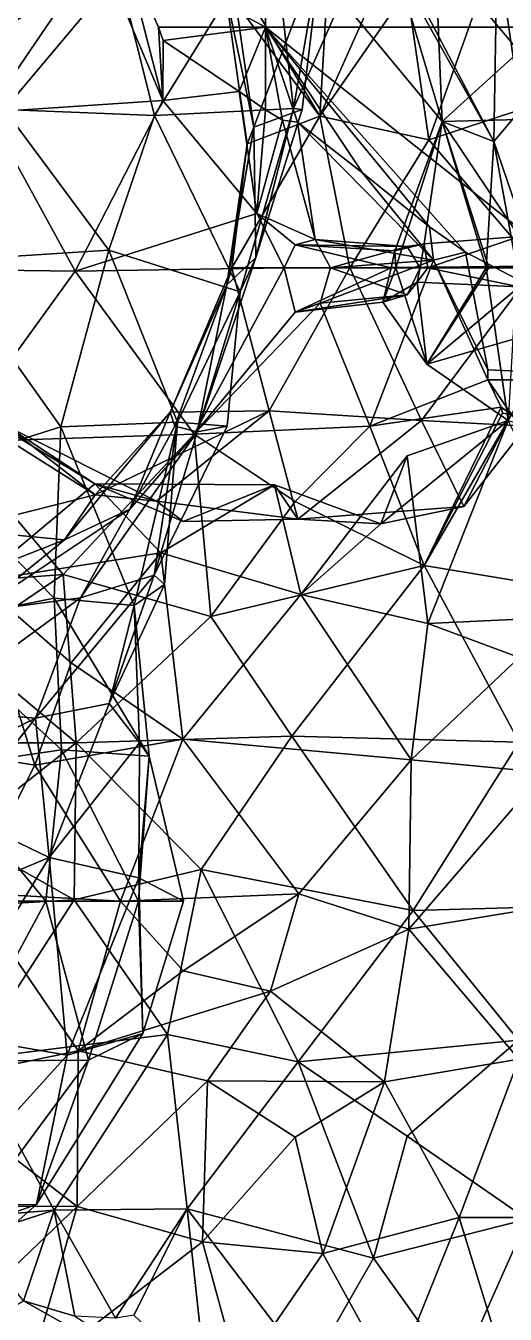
# Model space of a CAD drawing. Extents: x 290034 to 295698, y 4553723 to 4561693.
# Drawn here: x 291843 to 291897, y 4554085.2 to 4554230.2 of the extents above; entities that cross this region are included whole.
import ezdxf

# ---------------------------------------------------------------- set-up
doc = ezdxf.new("R2010")
doc.units = 0
doc.layers.add('Au_ppm_Pref_-_0_2', color=7, linetype='CONTINUOUS')

msp = doc.modelspace()

# ---------------------------------------------------------------- linework, layer by layer
at = {"layer": 'Au_ppm_Pref_-_0_2'}
for points in [[(291870, 4554269.76, 1902.08), (291870, 4554230.08, 1904.61), (291854.08, 4554238.68, 1902.48)], [(291870, 4554269.76, 1902.08), (291920, 4554269.76, 1907.3), (291920, 4554230.08, 1908.63)], [(291920, 4554230.08, 1908.63), (291870, 4554230.08, 1904.61), (291870, 4554269.76, 1902.08)], [(291857.51, 4554220.14, 1841.9), (291870.76, 4554241.66, 1843.41), (291853.49, 4554236.13, 1839.62)], [(291857.51, 4554220.14, 1841.9), (291873.13, 4554220.92, 1847.2), (291870.76, 4554241.66, 1843.41)], [(291870.76, 4554241.66, 1843.41), (291873.13, 4554220.92, 1847.2), (291881.67, 4554240.34, 1847.13)], [(291873.13, 4554220.92, 1847.2), (291876.25, 4554238.89, 1853.25), (291881.67, 4554240.34, 1847.13)], [(291835.51, 4554226.58, 1878.76), (291823.13, 4554237.91, 1876.47), (291847.54, 4554234.56, 1876.79)], [(291838.73, 4554220.49, 1900.22), (291835.97, 4554232.13, 1894.04), (291851.27, 4554238.88, 1899.92)], [(291838.73, 4554220.49, 1900.22), (291851.27, 4554238.88, 1899.92), (291858.43, 4554221.82, 1901.32)], [(291858.43, 4554221.82, 1901.32), (291851.27, 4554238.88, 1899.92), (291854.08, 4554238.68, 1902.48)], [(291854.08, 4554238.68, 1902.48), (291870, 4554230.08, 1904.61), (291857.94, 4554230.08, 1903.41)], [(291857.94, 4554230.08, 1903.41), (291858.43, 4554221.82, 1901.32), (291854.08, 4554238.68, 1902.48)], [(291876.1, 4554220.06, 1869.88), (291864.99, 4554238.61, 1868.87), (291865.4, 4554234.49, 1864.95)], [(291876.1, 4554220.06, 1869.88), (291877.18, 4554238.61, 1870.89), (291864.99, 4554238.61, 1868.87)], [(291865.94, 4554237.8, 1859.55), (291876.25, 4554238.89, 1853.25), (291868.68, 4554218.83, 1859)], [(291868.68, 4554218.83, 1859), (291876.25, 4554238.89, 1853.25), (291874.12, 4554220.79, 1853.07)], [(291874.12, 4554220.79, 1853.07), (291876.25, 4554238.89, 1853.25), (291873.13, 4554220.92, 1847.2)], [(291889.88, 4554219.46, 1888.36), (291889.08, 4554238.61, 1884.26), (291874.16, 4554238.42, 1888.57)], [(291874.16, 4554238.42, 1888.57), (291884.7, 4554236.9, 1882.77), (291889.88, 4554219.46, 1888.36)], [(291876.1, 4554220.06, 1869.88), (291881.81, 4554232.81, 1870.89), (291877.18, 4554238.61, 1870.89)], [(291895.67, 4554217.21, 1881.73), (291885.91, 4554235.82, 1881.83), (291896.05, 4554239, 1876.83)], [(291888.37, 4554217.4, 1874.54), (291896.05, 4554239, 1876.83), (291885.91, 4554234.24, 1872.34)], [(291898.72, 4554220.79, 1876.83), (291896.05, 4554239, 1876.83), (291888.37, 4554217.4, 1874.54)], [(291898.51, 4554227.34, 1884.95), (291889.08, 4554238.61, 1884.26), (291889.88, 4554219.46, 1888.36)], [(291898.51, 4554227.34, 1884.95), (291903.67, 4554238.61, 1886.27), (291889.08, 4554238.61, 1884.26)], [(291895.67, 4554217.21, 1881.73), (291896.05, 4554239, 1876.83), (291898.72, 4554220.79, 1876.83)], [(291865.4, 4554234.49, 1864.95), (291865.94, 4554237.8, 1859.55), (291868.68, 4554218.83, 1859)], [(291895.67, 4554217.21, 1881.73), (291889.88, 4554219.46, 1888.36), (291884.7, 4554236.9, 1882.77)], [(291895.67, 4554217.21, 1881.73), (291884.7, 4554236.9, 1882.77), (291885.91, 4554235.82, 1881.83)], [(291853.49, 4554236.13, 1839.62), (291839.96, 4554234.93, 1834.04), (291840.6, 4554220.79, 1838.79)], [(291857.51, 4554220.14, 1841.9), (291853.49, 4554236.13, 1839.62), (291840.6, 4554220.79, 1838.79)], [(291832.86, 4554233.99, 1883.19), (291835.51, 4554226.58, 1878.76), (291847.54, 4554234.56, 1876.79)], [(291867.93, 4554216.92, 1864.95), (291876.1, 4554220.06, 1869.88), (291865.4, 4554234.49, 1864.95)], [(291867.93, 4554216.92, 1864.95), (291865.4, 4554234.49, 1864.95), (291868.68, 4554218.83, 1859)], [(291876.1, 4554220.06, 1869.88), (291888.37, 4554217.4, 1874.54), (291885.91, 4554234.24, 1872.34)], [(291876.1, 4554220.06, 1869.88), (291885.91, 4554234.24, 1872.34), (291881.81, 4554232.81, 1870.89)], [(291870, 4554230.08, 1904.61), (291858.48, 4554228.58, 1903.45), (291857.94, 4554230.08, 1903.41)], [(291858.43, 4554221.82, 1901.32), (291857.94, 4554230.08, 1903.41), (291858.48, 4554228.58, 1903.45)], [(291870, 4554230.08, 1904.61), (291867.02, 4554222.81, 1904.26), (291858.48, 4554228.58, 1903.45)], [(291870, 4554230.08, 1904.61), (291870, 4554220.78, 1904.54), (291867.02, 4554222.81, 1904.26)], [(291873.58, 4554219.39, 1904.95), (291871.88, 4554219.59, 1904.75), (291870, 4554230.08, 1904.61)], [(291870, 4554230.08, 1904.61), (291871.88, 4554219.59, 1904.75), (291870, 4554220.78, 1904.54)], [(291870, 4554230.08, 1904.61), (291880.91, 4554213.66, 1905.75), (291873.58, 4554219.39, 1904.95)], [(291870, 4554230.08, 1904.61), (291888.42, 4554207.58, 1906.58), (291880.91, 4554213.66, 1905.75)], [(291870, 4554230.08, 1904.61), (291892.49, 4554204.73, 1907.03), (291888.42, 4554207.58, 1906.58)], [(291920, 4554190.39, 1910.11), (291892.49, 4554204.73, 1907.03), (291870, 4554230.08, 1904.61)], [(291870, 4554230.08, 1904.61), (291920, 4554230.08, 1908.63), (291920, 4554190.39, 1910.11)], [(291867.02, 4554222.81, 1904.26), (291858.43, 4554221.82, 1901.32), (291858.48, 4554228.58, 1903.45)], [(291911.55, 4554220.03, 1889.12), (291898.51, 4554227.34, 1884.95), (291889.88, 4554219.46, 1888.36)], [(291868.99, 4554209.09, 1900.58), (291858.43, 4554221.82, 1901.32), (291867.02, 4554222.81, 1904.26)], [(291868.99, 4554209.09, 1900.58), (291867.02, 4554222.81, 1904.26), (291870, 4554220.78, 1904.54)], [(291822.73, 4554202.94, 1900.05), (291838.73, 4554220.49, 1900.22), (291848.55, 4554202.62, 1900.79)], [(291833.64, 4554203.77, 1836.07), (291852.35, 4554204.97, 1839.94), (291840.6, 4554220.79, 1838.79)], [(291858.43, 4554221.82, 1901.32), (291848.55, 4554202.62, 1900.79), (291838.73, 4554220.49, 1900.22)], [(291857.51, 4554220.14, 1841.9), (291840.6, 4554220.79, 1838.79), (291852.35, 4554204.97, 1839.94)], [(291868.99, 4554209.09, 1900.58), (291848.55, 4554202.62, 1900.79), (291858.43, 4554221.82, 1901.32)], [(291857.51, 4554220.14, 1841.9), (291867.13, 4554200.29, 1846.33), (291873.13, 4554220.92, 1847.2)], [(291873.13, 4554220.92, 1847.2), (291867.13, 4554200.29, 1846.33), (291868.9, 4554204.16, 1852.97)], [(291868.68, 4554218.83, 1859), (291874.12, 4554220.79, 1853.07), (291868.9, 4554204.16, 1852.97)], [(291873.13, 4554220.92, 1847.2), (291868.9, 4554204.16, 1852.97), (291874.12, 4554220.79, 1853.07)], [(291868.99, 4554209.09, 1900.58), (291870, 4554220.78, 1904.54), (291871.88, 4554219.59, 1904.75)], [(291888.37, 4554217.4, 1874.54), (291900.46, 4554203.18, 1876.6), (291898.72, 4554220.79, 1876.83)], [(291898.72, 4554220.79, 1876.83), (291900.46, 4554203.18, 1876.6), (291895.67, 4554217.21, 1881.73)], [(291857.51, 4554220.14, 1841.9), (291852.35, 4554204.97, 1839.94), (291867.13, 4554200.29, 1846.33)], [(291879.48, 4554202.98, 1871.5), (291876.1, 4554220.06, 1869.88), (291866.2, 4554202.98, 1866.23)], [(291866.2, 4554202.98, 1866.23), (291876.1, 4554220.06, 1869.88), (291867.93, 4554216.92, 1864.95)], [(291875.57, 4554206.18, 1900.58), (291868.99, 4554209.09, 1900.58), (291871.88, 4554219.59, 1904.75)], [(291875.57, 4554206.18, 1900.58), (291871.88, 4554219.59, 1904.75), (291873.58, 4554219.39, 1904.95)], [(291888.87, 4554203.83, 1905.21), (291873.58, 4554219.39, 1904.95), (291880.91, 4554213.66, 1905.75)], [(291888.87, 4554203.83, 1905.21), (291875.57, 4554206.18, 1900.58), (291873.58, 4554219.39, 1904.95)], [(291876.1, 4554220.06, 1869.88), (291879.48, 4554202.98, 1871.5), (291888.37, 4554217.4, 1874.54)], [(291884.55, 4554204.89, 1894.64), (291889.88, 4554219.46, 1888.36), (291884.64, 4554202.98, 1894.04)], [(291887.82, 4554205.68, 1894.64), (291889.88, 4554219.46, 1888.36), (291884.55, 4554204.89, 1894.64)], [(291884.64, 4554202.98, 1894.04), (291889.88, 4554219.46, 1888.36), (291895.11, 4554202.98, 1888.71)], [(291887.82, 4554205.68, 1894.64), (291898.51, 4554206.51, 1889.89), (291889.88, 4554219.46, 1888.36)], [(291911.55, 4554220.03, 1889.12), (291889.88, 4554219.46, 1888.36), (291898.51, 4554206.51, 1889.89)], [(291894.83, 4554202.98, 1886.97), (291889.88, 4554219.46, 1888.36), (291895.67, 4554217.21, 1881.73)], [(291889.88, 4554219.46, 1888.36), (291894.83, 4554202.98, 1886.97), (291895.11, 4554202.98, 1888.71)], [(291865.64, 4554201.07, 1859.68), (291867.93, 4554216.92, 1864.95), (291868.68, 4554218.83, 1859)], [(291868.68, 4554218.83, 1859), (291868.9, 4554204.16, 1852.97), (291865.64, 4554201.07, 1859.68)], [(291866.2, 4554202.98, 1866.23), (291867.93, 4554216.92, 1864.95), (291865.64, 4554201.07, 1859.68)], [(291900.46, 4554203.18, 1876.6), (291888.37, 4554217.4, 1874.54), (291879.48, 4554202.98, 1871.5)], [(291894.83, 4554202.98, 1886.97), (291895.67, 4554217.21, 1881.73), (291898.26, 4554202.98, 1882.77)], [(291900.46, 4554203.18, 1876.6), (291898.26, 4554202.98, 1882.77), (291895.67, 4554217.21, 1881.73)], [(291888.42, 4554207.58, 1906.58), (291888.87, 4554203.83, 1905.21), (291880.91, 4554213.66, 1905.75)], [(291848.55, 4554202.62, 1900.79), (291868.99, 4554209.09, 1900.58), (291872.1, 4554202.98, 1900.01)], [(291872.1, 4554202.98, 1900.01), (291868.99, 4554209.09, 1900.58), (291873.31, 4554205.56, 1899.72)], [(291875.57, 4554206.18, 1900.58), (291873.31, 4554205.56, 1899.72), (291868.99, 4554209.09, 1900.58)], [(291888.87, 4554203.83, 1905.21), (291888.42, 4554207.58, 1906.58), (291892.49, 4554204.73, 1907.03)], [(291885.91, 4554205.38, 1895.45), (291873.31, 4554205.56, 1899.72), (291875.57, 4554206.18, 1900.58)], [(291885.91, 4554205.38, 1895.45), (291875.57, 4554206.18, 1900.58), (291877.31, 4554202.98, 1900.58)], [(291877.31, 4554202.98, 1900.58), (291875.57, 4554206.18, 1900.58), (291888.87, 4554203.83, 1905.21)], [(291888.25, 4554202.98, 1894.64), (291898.51, 4554206.51, 1889.89), (291887.82, 4554205.68, 1894.64)], [(291888.25, 4554202.98, 1894.64), (291900.07, 4554202.98, 1889.44), (291898.51, 4554206.51, 1889.89)], [(291846.94, 4554185.09, 1835.86), (291852.35, 4554204.97, 1839.94), (291833.64, 4554203.77, 1836.07)], [(291846.94, 4554185.09, 1835.86), (291860.08, 4554185.62, 1841.33), (291852.35, 4554204.97, 1839.94)], [(291867.13, 4554200.29, 1846.33), (291852.35, 4554204.97, 1839.94), (291860.08, 4554185.62, 1841.33)], [(291884.14, 4554202.98, 1894.64), (291872.1, 4554202.98, 1900.01), (291873.31, 4554205.56, 1899.72)], [(291885.91, 4554205.38, 1895.45), (291884.55, 4554204.89, 1894.64), (291873.31, 4554205.56, 1899.72)], [(291884.14, 4554202.98, 1894.64), (291873.31, 4554205.56, 1899.72), (291884.55, 4554204.89, 1894.64)], [(291885.91, 4554205.38, 1895.45), (291877.31, 4554202.98, 1900.58), (291887.4, 4554202.98, 1895.35)], [(291884.55, 4554204.89, 1894.64), (291884.64, 4554202.98, 1894.04), (291884.14, 4554202.98, 1894.64)], [(291884.55, 4554204.89, 1894.64), (291885.91, 4554205.38, 1895.45), (291887.82, 4554205.68, 1894.64)], [(291887.82, 4554205.68, 1894.64), (291885.91, 4554205.38, 1895.45), (291887.4, 4554202.98, 1895.35)], [(291887.82, 4554205.68, 1894.64), (291887.4, 4554202.98, 1895.35), (291888.25, 4554202.98, 1894.64)], [(291892.49, 4554204.73, 1907.03), (291894.99, 4554191.5, 1907.22), (291888.87, 4554203.83, 1905.21)], [(291920, 4554190.39, 1910.11), (291894.99, 4554191.5, 1907.22), (291892.49, 4554204.73, 1907.03)], [(291831.9, 4554180.37, 1830.92), (291846.94, 4554185.09, 1835.86), (291833.64, 4554203.77, 1836.07)], [(291865.64, 4554201.07, 1859.68), (291868.9, 4554204.16, 1852.97), (291862.31, 4554184.5, 1852.79)], [(291868.9, 4554204.16, 1852.97), (291867.13, 4554200.29, 1846.33), (291862.31, 4554184.5, 1852.79)], [(291881.71, 4554185.16, 1902.57), (291876.12, 4554199, 1900.58), (291888.87, 4554203.83, 1905.21)], [(291888.87, 4554203.83, 1905.21), (291876.12, 4554199, 1900.58), (291877.31, 4554202.98, 1900.58)], [(291887.53, 4554185.78, 1874.45), (291900.46, 4554203.18, 1876.6), (291879.48, 4554202.98, 1871.5)], [(291888.87, 4554203.83, 1905.21), (291895, 4554190.39, 1907.21), (291881.71, 4554185.16, 1902.57)], [(291899.34, 4554185.16, 1876.83), (291900.46, 4554203.18, 1876.6), (291887.53, 4554185.78, 1874.45)], [(291894.99, 4554191.5, 1907.22), (291895, 4554190.39, 1907.21), (291888.87, 4554203.83, 1905.21)], [(291834.62, 4554183.36, 1899.4), (291822.73, 4554202.94, 1900.05), (291848.55, 4554202.62, 1900.79)], [(291861.97, 4554184.27, 1900.04), (291834.62, 4554183.36, 1899.4), (291848.55, 4554202.62, 1900.79)], [(291861.97, 4554184.27, 1900.04), (291848.55, 4554202.62, 1900.79), (291872.1, 4554202.98, 1900.01)], [(291859.27, 4554186.75, 1864.82), (291870.39, 4554186.88, 1872.09), (291866.2, 4554202.98, 1866.23)], [(291859.27, 4554186.75, 1864.82), (291866.2, 4554202.98, 1866.23), (291865.64, 4554201.07, 1859.68)], [(291861.97, 4554184.27, 1900.04), (291872.1, 4554202.98, 1900.01), (291873.31, 4554197.98, 1898.92)], [(291879.48, 4554202.98, 1871.5), (291866.2, 4554202.98, 1866.23), (291870.39, 4554186.88, 1872.09)], [(291887.53, 4554185.78, 1874.45), (291879.48, 4554202.98, 1871.5), (291870.39, 4554186.88, 1872.09)], [(291884.14, 4554202.98, 1894.64), (291873.31, 4554197.98, 1898.92), (291872.1, 4554202.98, 1900.01)], [(291884.14, 4554202.98, 1894.64), (291883.17, 4554199.11, 1894.64), (291873.31, 4554197.98, 1898.92)], [(291885.91, 4554199.95, 1895.65), (291877.31, 4554202.98, 1900.58), (291876.12, 4554199, 1900.58)], [(291885.91, 4554199.95, 1895.65), (291887.4, 4554202.98, 1895.35), (291877.31, 4554202.98, 1900.58)], [(291884.14, 4554202.98, 1894.64), (291884.64, 4554202.98, 1894.04), (291883.17, 4554199.11, 1894.64)], [(291883.17, 4554199.11, 1894.64), (291884.64, 4554202.98, 1894.04), (291888.13, 4554192.12, 1889.98)], [(291884.64, 4554202.98, 1894.04), (291895.11, 4554202.98, 1888.71), (291888.13, 4554192.12, 1889.98)], [(291887.04, 4554201.37, 1894.64), (291887.4, 4554202.98, 1895.35), (291885.91, 4554199.95, 1895.65)], [(291888.25, 4554202.98, 1894.64), (291887.4, 4554202.98, 1895.35), (291887.04, 4554201.37, 1894.64)], [(291888.25, 4554202.98, 1894.64), (291887.04, 4554201.37, 1894.64), (291898.51, 4554200.83, 1889.42)], [(291895.11, 4554202.98, 1888.71), (291894.83, 4554202.98, 1886.97), (291888.13, 4554192.12, 1889.98)], [(291888.13, 4554192.12, 1889.98), (291894.83, 4554202.98, 1886.97), (291897.28, 4554185.78, 1883.12)], [(291888.25, 4554202.98, 1894.64), (291898.51, 4554200.83, 1889.42), (291900.07, 4554202.98, 1889.44)], [(291894.83, 4554202.98, 1886.97), (291898.26, 4554202.98, 1882.77), (291897.28, 4554185.78, 1883.12)], [(291859.27, 4554186.75, 1864.82), (291865.64, 4554201.07, 1859.68), (291859.78, 4554185.16, 1859.01)], [(291865.64, 4554201.07, 1859.68), (291862.31, 4554184.5, 1852.79), (291859.78, 4554185.16, 1859.01)], [(291865.66, 4554185.16, 1847.13), (291867.13, 4554200.29, 1846.33), (291860.08, 4554185.62, 1841.33)], [(291867.13, 4554200.29, 1846.33), (291865.66, 4554185.16, 1847.13), (291862.31, 4554184.5, 1852.79)], [(291887.04, 4554201.37, 1894.64), (291885.91, 4554199.95, 1895.65), (291883.17, 4554199.11, 1894.64)], [(291883.17, 4554199.11, 1894.64), (291888.13, 4554192.12, 1889.98), (291887.04, 4554201.37, 1894.64)], [(291887.04, 4554201.37, 1894.64), (291888.13, 4554192.12, 1889.98), (291898.51, 4554200.83, 1889.42)], [(291903.12, 4554196.46, 1888.71), (291898.51, 4554200.83, 1889.42), (291888.13, 4554192.12, 1889.98)], [(291881.71, 4554185.16, 1902.57), (291861.97, 4554184.27, 1900.04), (291876.12, 4554199, 1900.58)], [(291873.31, 4554197.98, 1898.92), (291876.12, 4554199, 1900.58), (291861.97, 4554184.27, 1900.04)], [(291885.91, 4554199.95, 1895.65), (291876.12, 4554199, 1900.58), (291873.31, 4554197.98, 1898.92)], [(291885.91, 4554199.95, 1895.65), (291873.31, 4554197.98, 1898.92), (291883.17, 4554199.11, 1894.64)], [(291897.28, 4554185.78, 1883.12), (291903.12, 4554196.46, 1888.71), (291888.13, 4554192.12, 1889.98)], [(291920, 4554190.39, 1910.11), (291895, 4554190.39, 1907.21), (291894.99, 4554191.5, 1907.22)], [(291895, 4554190.39, 1907.21), (291896.52, 4554187.31, 1907.71), (291881.71, 4554185.16, 1902.57)], [(291896.52, 4554187.31, 1907.71), (291895, 4554190.39, 1907.21), (291897.65, 4554186.46, 1907.93)], [(291895, 4554190.39, 1907.21), (291920, 4554190.39, 1910.11), (291897.65, 4554186.46, 1907.93)], [(291896.52, 4554187.31, 1907.71), (291887.84, 4554169.49, 1905.77), (291881.71, 4554185.16, 1902.57)], [(291887.84, 4554169.49, 1905.77), (291896.52, 4554187.31, 1907.71), (291896.64, 4554186.61, 1907.8)], [(291896.64, 4554186.61, 1907.8), (291896.52, 4554187.31, 1907.71), (291897.65, 4554186.46, 1907.93)], [(291850.83, 4554177.41, 1872.19), (291859.27, 4554186.75, 1864.82), (291847.37, 4554172.36, 1865.02)], [(291847.37, 4554172.36, 1865.02), (291859.27, 4554186.75, 1864.82), (291854.72, 4554175.81, 1859.01)], [(291870.39, 4554186.88, 1872.09), (291850.83, 4554177.41, 1872.19), (291857.71, 4554176.73, 1875.43)], [(291850.83, 4554177.41, 1872.19), (291870.39, 4554186.88, 1872.09), (291859.27, 4554186.75, 1864.82)], [(291859.27, 4554186.75, 1864.82), (291859.78, 4554185.16, 1859.01), (291854.72, 4554175.81, 1859.01)], [(291873.62, 4554174.67, 1876.83), (291870.39, 4554186.88, 1872.09), (291857.71, 4554176.73, 1875.43)], [(291873.62, 4554174.67, 1876.83), (291887.53, 4554185.78, 1874.45), (291870.39, 4554186.88, 1872.09)], [(291873.62, 4554174.67, 1876.83), (291892.3, 4554176.12, 1876.83), (291887.53, 4554185.78, 1874.45)], [(291882.95, 4554174.15, 1881.89), (291885.91, 4554181.8, 1887.58), (291897.28, 4554185.78, 1883.12)], [(291897.28, 4554185.78, 1883.12), (291892.3, 4554176.12, 1876.83), (291882.95, 4554174.15, 1881.89)], [(291897.28, 4554185.78, 1883.12), (291885.91, 4554181.8, 1887.58), (291888.24, 4554162.94, 1885.33)], [(291892.3, 4554176.12, 1876.83), (291899.34, 4554185.16, 1876.83), (291887.53, 4554185.78, 1874.45)], [(291897.65, 4554186.46, 1907.93), (291887.84, 4554169.49, 1905.77), (291896.64, 4554186.61, 1907.8)], [(291911.59, 4554165.52, 1908.83), (291887.84, 4554169.49, 1905.77), (291897.65, 4554186.46, 1907.93)], [(291908.09, 4554163.88, 1885.34), (291897.28, 4554185.78, 1883.12), (291888.24, 4554162.94, 1885.33)], [(291897.28, 4554185.78, 1883.12), (291899.34, 4554185.16, 1876.83), (291892.3, 4554176.12, 1876.83)], [(291831.9, 4554180.37, 1830.92), (291846.2, 4554165.81, 1829.9), (291846.94, 4554185.09, 1835.86)], [(291847.23, 4554168.45, 1902.17), (291834.62, 4554183.36, 1899.4), (291861.97, 4554184.27, 1900.04)], [(291838.54, 4554185.16, 1875.4), (291850.83, 4554177.41, 1872.19), (291835.33, 4554173.54, 1870.48)], [(291840.03, 4554185.16, 1878.96), (291837.62, 4554167.68, 1881.84), (291850.78, 4554178.66, 1881.86)], [(291840.88, 4554185.16, 1876.83), (291850.83, 4554177.41, 1872.19), (291838.54, 4554185.16, 1875.4)], [(291840.88, 4554185.16, 1876.83), (291840.03, 4554185.16, 1878.96), (291850.78, 4554178.66, 1881.86)], [(291840.88, 4554185.16, 1876.83), (291850.78, 4554178.66, 1881.86), (291857.71, 4554176.73, 1875.43)], [(291840.88, 4554185.16, 1876.83), (291857.71, 4554176.73, 1875.43), (291850.83, 4554177.41, 1872.19)], [(291846.2, 4554165.81, 1829.9), (291855.22, 4554164.97, 1836), (291846.94, 4554185.09, 1835.86)], [(291846.94, 4554185.09, 1835.86), (291855.22, 4554164.97, 1836), (291860.08, 4554185.62, 1841.33)], [(291861.97, 4554184.27, 1900.04), (291863.84, 4554163.75, 1903.85), (291847.23, 4554168.45, 1902.17)], [(291857.47, 4554168.39, 1846.54), (291849.15, 4554165.83, 1852.75), (291862.31, 4554184.5, 1852.79)], [(291862.31, 4554184.5, 1852.79), (291849.15, 4554165.83, 1852.75), (291854.72, 4554175.81, 1859.01)], [(291859.78, 4554185.16, 1859.01), (291862.31, 4554184.5, 1852.79), (291854.72, 4554175.81, 1859.01)], [(291860.08, 4554185.62, 1841.33), (291855.22, 4554164.97, 1836), (291858.63, 4554167.34, 1841.19)], [(291860.08, 4554185.62, 1841.33), (291858.63, 4554167.34, 1841.19), (291857.47, 4554168.39, 1846.54)], [(291860.08, 4554185.62, 1841.33), (291857.47, 4554168.39, 1846.54), (291865.66, 4554185.16, 1847.13)], [(291865.66, 4554185.16, 1847.13), (291857.47, 4554168.39, 1846.54), (291862.31, 4554184.5, 1852.79)], [(291881.71, 4554185.16, 1902.57), (291873.31, 4554176.67, 1903.69), (291861.97, 4554184.27, 1900.04)], [(291861.97, 4554184.27, 1900.04), (291873.31, 4554176.67, 1903.69), (291863.84, 4554163.75, 1903.85)], [(291887.84, 4554169.49, 1905.77), (291873.31, 4554176.67, 1903.69), (291881.71, 4554185.16, 1902.57)], [(291822.94, 4554166.63, 1903.02), (291834.62, 4554183.36, 1899.4), (291847.23, 4554168.45, 1902.17)], [(291885.91, 4554181.8, 1887.58), (291882.95, 4554174.15, 1881.89), (291873.96, 4554166.21, 1886.86)], [(291885.91, 4554181.8, 1887.58), (291873.96, 4554166.21, 1886.86), (291888.24, 4554162.94, 1885.33)], [(291846.2, 4554165.81, 1829.9), (291831.9, 4554180.37, 1830.92), (291831.72, 4554162.88, 1824.86)], [(291837.62, 4554167.68, 1881.84), (291858.19, 4554170.89, 1885.14), (291850.78, 4554178.66, 1881.86)], [(291871, 4554178.54, 1881.65), (291850.78, 4554178.66, 1881.86), (291858.19, 4554170.89, 1885.14)], [(291871, 4554178.54, 1881.65), (291860.71, 4554174.42, 1880.41), (291850.78, 4554178.66, 1881.86)], [(291860.71, 4554174.42, 1880.41), (291857.71, 4554176.73, 1875.43), (291850.78, 4554178.66, 1881.86)], [(291871, 4554178.54, 1881.65), (291858.19, 4554170.89, 1885.14), (291873.96, 4554166.21, 1886.86)], [(291860.71, 4554174.42, 1880.41), (291871, 4554178.54, 1881.65), (291873.62, 4554174.67, 1876.83)], [(291882.95, 4554174.15, 1881.89), (291871, 4554178.54, 1881.65), (291873.96, 4554166.21, 1886.86)], [(291873.62, 4554174.67, 1876.83), (291871, 4554178.54, 1881.65), (291882.95, 4554174.15, 1881.89)], [(291835.33, 4554173.54, 1870.48), (291850.83, 4554177.41, 1872.19), (291847.37, 4554172.36, 1865.02)], [(291847.37, 4554172.36, 1865.02), (291854.72, 4554175.81, 1859.01), (291837.34, 4554164.24, 1859.27)], [(291854.72, 4554175.81, 1859.01), (291849.15, 4554165.83, 1852.75), (291837.34, 4554164.24, 1859.27)], [(291860.71, 4554174.42, 1880.41), (291873.62, 4554174.67, 1876.83), (291857.71, 4554176.73, 1875.43)], [(291887.84, 4554169.49, 1905.77), (291863.84, 4554163.75, 1903.85), (291873.31, 4554176.67, 1903.69)], [(291882.95, 4554174.15, 1881.89), (291892.3, 4554176.12, 1876.83), (291873.62, 4554174.67, 1876.83)], [(291835.33, 4554173.54, 1870.48), (291847.37, 4554172.36, 1865.02), (291826.79, 4554164.27, 1865.43)], [(291826.79, 4554164.27, 1865.43), (291847.37, 4554172.36, 1865.02), (291837.34, 4554164.24, 1859.27)], [(291848.11, 4554158.51, 1885.76), (291858.19, 4554170.89, 1885.14), (291837.62, 4554167.68, 1881.84)], [(291848.11, 4554158.51, 1885.76), (291860.67, 4554149.91, 1888.11), (291858.19, 4554170.89, 1885.14)], [(291873.96, 4554166.21, 1886.86), (291858.19, 4554170.89, 1885.14), (291860.67, 4554149.91, 1888.11)], [(291835.51, 4554160.53, 1904.25), (291822.94, 4554166.63, 1903.02), (291847.23, 4554168.45, 1902.17)], [(291848.68, 4554149.52, 1904.41), (291835.51, 4554160.53, 1904.25), (291847.23, 4554168.45, 1902.17)], [(291844.09, 4554152.29, 1846.05), (291849.15, 4554165.83, 1852.75), (291857.47, 4554168.39, 1846.54)], [(291844.09, 4554152.29, 1846.05), (291857.47, 4554168.39, 1846.54), (291852.39, 4554153.93, 1841.19)], [(291863.84, 4554163.75, 1903.85), (291848.68, 4554149.52, 1904.41), (291847.23, 4554168.45, 1902.17)], [(291852.39, 4554153.93, 1841.19), (291857.47, 4554168.39, 1846.54), (291858.63, 4554167.34, 1841.19)], [(291887.84, 4554169.49, 1905.77), (291872.94, 4554150.26, 1904.47), (291863.84, 4554163.75, 1903.85)], [(291898.54, 4554149.57, 1906.51), (291872.94, 4554150.26, 1904.47), (291887.84, 4554169.49, 1905.77)], [(291898.54, 4554149.57, 1906.51), (291887.84, 4554169.49, 1905.77), (291911.59, 4554165.52, 1908.83)], [(291844.04, 4554147.01, 1884.25), (291837.62, 4554167.68, 1881.84), (291828.6, 4554149.52, 1877.8)], [(291837.62, 4554167.68, 1881.84), (291844.04, 4554147.01, 1884.25), (291848.11, 4554158.51, 1885.76)], [(291852.39, 4554153.93, 1841.19), (291858.63, 4554167.34, 1841.19), (291855.22, 4554164.97, 1836)], [(291831.72, 4554162.88, 1824.86), (291847.03, 4554148.74, 1823.61), (291846.2, 4554165.81, 1829.9)], [(291837.34, 4554164.24, 1859.27), (291849.15, 4554165.83, 1852.75), (291832.11, 4554153.33, 1851.54)], [(291832.11, 4554153.33, 1851.54), (291849.15, 4554165.83, 1852.75), (291844.09, 4554152.29, 1846.05)], [(291847.03, 4554148.74, 1823.61), (291856.89, 4554148.01, 1830), (291846.2, 4554165.81, 1829.9)], [(291846.2, 4554165.81, 1829.9), (291856.89, 4554148.01, 1830), (291855.22, 4554164.97, 1836)], [(291886.38, 4554147.61, 1886.94), (291873.96, 4554166.21, 1886.86), (291860.67, 4554149.91, 1888.11)], [(291886.38, 4554147.61, 1886.94), (291888.24, 4554162.94, 1885.33), (291873.96, 4554166.21, 1886.86)], [(291855.22, 4554164.97, 1836), (291855.8, 4554149.52, 1836.68), (291852.39, 4554153.93, 1841.19)], [(291855.8, 4554149.52, 1836.68), (291855.22, 4554164.97, 1836), (291856.89, 4554148.01, 1830)], [(291847.03, 4554148.74, 1823.61), (291831.72, 4554162.88, 1824.86), (291832.94, 4554146.65, 1819.6)], [(291872.94, 4554150.26, 1904.47), (291848.68, 4554149.52, 1904.41), (291863.84, 4554163.75, 1903.85)], [(291888.24, 4554162.94, 1885.33), (291886.38, 4554147.61, 1886.94), (291898.51, 4554159.1, 1885.96)], [(291908.09, 4554163.88, 1885.34), (291888.24, 4554162.94, 1885.33), (291898.51, 4554159.1, 1885.96)], [(291823.02, 4554149.52, 1904.6), (291835.51, 4554160.53, 1904.25), (291848.68, 4554149.52, 1904.41)], [(291860.67, 4554149.91, 1888.11), (291848.11, 4554158.51, 1885.76), (291844.04, 4554147.01, 1884.25)], [(291886.38, 4554147.61, 1886.94), (291901.31, 4554146.16, 1885.21), (291898.51, 4554159.1, 1885.96)], [(291845.65, 4554136.61, 1839.83), (291844.09, 4554152.29, 1846.05), (291852.39, 4554153.93, 1841.19)], [(291845.65, 4554136.61, 1839.83), (291852.39, 4554153.93, 1841.19), (291855.8, 4554149.52, 1836.68)], [(291825.49, 4554142.99, 1848.09), (291832.11, 4554153.33, 1851.54), (291844.09, 4554152.29, 1846.05)], [(291844.09, 4554152.29, 1846.05), (291835.51, 4554141.5, 1843.87), (291825.49, 4554142.99, 1848.09)], [(291845.65, 4554136.61, 1839.83), (291835.51, 4554141.5, 1843.87), (291844.09, 4554152.29, 1846.05)], [(291823.02, 4554149.52, 1904.6), (291848.68, 4554149.52, 1904.41), (291835.51, 4554139.16, 1904.04)], [(291844.04, 4554147.01, 1884.25), (291828.6, 4554149.52, 1877.8), (291836.79, 4554132.62, 1882.32)], [(291848.68, 4554149.52, 1904.41), (291848.45, 4554131.85, 1902.75), (291835.51, 4554139.16, 1904.04)], [(291844.04, 4554147.01, 1884.25), (291853.67, 4554131.7, 1886.09), (291860.67, 4554149.91, 1888.11)], [(291845.65, 4554136.61, 1839.83), (291855.8, 4554149.52, 1836.68), (291855.73, 4554134.31, 1834.59)], [(291862.73, 4554135.25, 1904.39), (291848.45, 4554131.85, 1902.75), (291848.68, 4554149.52, 1904.41)], [(291872.94, 4554150.26, 1904.47), (291862.73, 4554135.25, 1904.39), (291848.68, 4554149.52, 1904.41)], [(291860.67, 4554149.91, 1888.11), (291853.67, 4554131.7, 1886.09), (291873.75, 4554132.51, 1887.85)], [(291855.73, 4554134.31, 1834.59), (291855.8, 4554149.52, 1836.68), (291856.89, 4554148.01, 1830)], [(291886.38, 4554147.61, 1886.94), (291860.67, 4554149.91, 1888.11), (291873.75, 4554132.51, 1887.85)], [(291886.59, 4554130.64, 1905.79), (291862.73, 4554135.25, 1904.39), (291872.94, 4554150.26, 1904.47)], [(291898.54, 4554149.57, 1906.51), (291886.59, 4554130.64, 1905.79), (291872.94, 4554150.26, 1904.47)], [(291898.54, 4554149.57, 1906.51), (291910.86, 4554131.31, 1906.22), (291886.59, 4554130.64, 1905.79)], [(291832.94, 4554146.65, 1819.6), (291845.26, 4554131.7, 1818.78), (291847.03, 4554148.74, 1823.61)], [(291847.03, 4554148.74, 1823.61), (291845.26, 4554131.7, 1818.78), (291855.7, 4554131.7, 1824.29)], [(291847.03, 4554148.74, 1823.61), (291855.7, 4554131.7, 1824.29), (291856.89, 4554148.01, 1830)], [(291860.74, 4554131.7, 1829.31), (291856.89, 4554148.01, 1830), (291855.7, 4554131.7, 1824.29)], [(291856.89, 4554148.01, 1830), (291860.74, 4554131.7, 1829.31), (291855.73, 4554134.31, 1834.59)], [(291832.94, 4554146.65, 1819.6), (291827.52, 4554131.7, 1817.43), (291845.26, 4554131.7, 1818.78)], [(291844.04, 4554147.01, 1884.25), (291836.79, 4554132.62, 1882.32), (291853.67, 4554131.7, 1886.09)], [(291886.38, 4554147.61, 1886.94), (291873.75, 4554132.51, 1887.85), (291886.13, 4554128.54, 1883.92)], [(291901.31, 4554146.16, 1885.21), (291886.38, 4554147.61, 1886.94), (291886.13, 4554128.54, 1883.92)], [(291901.31, 4554146.16, 1885.21), (291886.13, 4554128.54, 1883.92), (291905.25, 4554131.7, 1885.53)], [(291845.65, 4554136.61, 1839.83), (291828.03, 4554129.23, 1841.94), (291835.51, 4554141.5, 1843.87)], [(291848.45, 4554131.85, 1902.75), (291823.41, 4554130.39, 1900.84), (291835.51, 4554139.16, 1904.04)], [(291833.6, 4554116.81, 1839.31), (291828.03, 4554129.23, 1841.94), (291845.65, 4554136.61, 1839.83)], [(291833.6, 4554116.81, 1839.31), (291845.65, 4554136.61, 1839.83), (291847.67, 4554114.37, 1835.09)], [(291855.73, 4554134.31, 1834.59), (291847.67, 4554114.37, 1835.09), (291845.65, 4554136.61, 1839.83)], [(291862.73, 4554135.25, 1904.39), (291858.94, 4554116.67, 1902.35), (291848.45, 4554131.85, 1902.75)], [(291858.94, 4554116.67, 1902.35), (291862.73, 4554135.25, 1904.39), (291873.66, 4554113.62, 1906.09)], [(291886.59, 4554130.64, 1905.79), (291873.66, 4554113.62, 1906.09), (291862.73, 4554135.25, 1904.39)], [(291847.67, 4554114.37, 1835.09), (291855.73, 4554134.31, 1834.59), (291856.18, 4554116.8, 1829.31)], [(291860.74, 4554131.7, 1829.31), (291856.18, 4554116.8, 1829.31), (291855.73, 4554134.31, 1834.59)], [(291830.86, 4554111.09, 1878.4), (291848.91, 4554114.83, 1882.1), (291836.79, 4554132.62, 1882.32)], [(291853.67, 4554131.7, 1886.09), (291836.79, 4554132.62, 1882.32), (291848.91, 4554114.83, 1882.1)], [(291853.67, 4554131.7, 1886.09), (291860.71, 4554123.85, 1885.38), (291873.75, 4554132.51, 1887.85)], [(291870.53, 4554121.55, 1881.52), (291873.75, 4554132.51, 1887.85), (291860.71, 4554123.85, 1885.38)], [(291886.13, 4554128.54, 1883.92), (291873.75, 4554132.51, 1887.85), (291870.53, 4554121.55, 1881.52)], [(291848.45, 4554131.85, 1902.75), (291836.88, 4554113.9, 1900.45), (291823.41, 4554130.39, 1900.84)], [(291827.52, 4554131.7, 1817.43), (291835.56, 4554113.67, 1817.27), (291845.26, 4554131.7, 1818.78)], [(291835.56, 4554113.67, 1817.27), (291850.08, 4554113.8, 1823.33), (291845.26, 4554131.7, 1818.78)], [(291848.45, 4554131.85, 1902.75), (291858.94, 4554116.67, 1902.35), (291836.88, 4554113.9, 1900.45)], [(291845.26, 4554131.7, 1818.78), (291850.08, 4554113.8, 1823.33), (291855.7, 4554131.7, 1824.29)], [(291853.67, 4554131.7, 1886.09), (291848.91, 4554114.83, 1882.1), (291860.71, 4554123.85, 1885.38)], [(291856.18, 4554116.8, 1829.31), (291855.7, 4554131.7, 1824.29), (291850.08, 4554113.8, 1823.33)], [(291856.18, 4554116.8, 1829.31), (291860.74, 4554131.7, 1829.31), (291855.7, 4554131.7, 1824.29)], [(291873.66, 4554113.62, 1906.09), (291886.59, 4554130.64, 1905.79), (291898.44, 4554116.06, 1909.05)], [(291898.48, 4554113.9, 1882.81), (291905.25, 4554131.7, 1885.53), (291886.13, 4554128.54, 1883.92)], [(291886.59, 4554130.64, 1905.79), (291910.86, 4554131.31, 1906.22), (291898.44, 4554116.06, 1909.05)], [(291886.13, 4554128.54, 1883.92), (291870.53, 4554121.55, 1881.52), (291883.36, 4554111.37, 1877.73)], [(291898.48, 4554113.9, 1882.81), (291886.13, 4554128.54, 1883.92), (291883.36, 4554111.37, 1877.73)], [(291870.53, 4554121.55, 1881.52), (291860.71, 4554123.85, 1885.38), (291848.91, 4554114.83, 1882.1)], [(291863.45, 4554111.45, 1877.71), (291870.53, 4554121.55, 1881.52), (291848.91, 4554114.83, 1882.1)], [(291863.45, 4554111.45, 1877.71), (291883.36, 4554111.37, 1877.73), (291870.53, 4554121.55, 1881.52)], [(291847.67, 4554114.37, 1835.09), (291832.35, 4554097.43, 1834.69), (291833.6, 4554116.81, 1839.31)], [(291858.94, 4554116.67, 1902.35), (291846.22, 4554096.92, 1903.03), (291836.88, 4554113.9, 1900.45)], [(291856.18, 4554116.8, 1829.31), (291844.21, 4554097.55, 1829.31), (291847.67, 4554114.37, 1835.09)], [(291844.21, 4554097.55, 1829.31), (291856.18, 4554116.8, 1829.31), (291850.08, 4554113.8, 1823.33)], [(291846.22, 4554096.92, 1903.03), (291858.94, 4554116.67, 1902.35), (291861.17, 4554097.05, 1905.76)], [(291858.94, 4554116.67, 1902.35), (291873.66, 4554113.62, 1906.09), (291861.17, 4554097.05, 1905.76)], [(291873.66, 4554113.62, 1906.09), (291898.44, 4554116.06, 1909.05), (291885.91, 4554105.25, 1909.58)], [(291899.41, 4554095.89, 1912.23), (291885.91, 4554105.25, 1909.58), (291898.44, 4554116.06, 1909.05)], [(291848.79, 4554097.33, 1875.69), (291848.91, 4554114.83, 1882.1), (291830.86, 4554111.09, 1878.4)], [(291848.79, 4554097.33, 1875.69), (291863.45, 4554111.45, 1877.71), (291848.91, 4554114.83, 1882.1)], [(291832.35, 4554097.43, 1834.69), (291847.67, 4554114.37, 1835.09), (291844.21, 4554097.55, 1829.31)], [(291833.54, 4554095.9, 1903.59), (291836.88, 4554113.9, 1900.45), (291846.22, 4554096.92, 1903.03)], [(291835.56, 4554113.67, 1817.27), (291835.84, 4554094.6, 1823.17), (291850.08, 4554113.8, 1823.33)], [(291844.21, 4554097.55, 1829.31), (291850.08, 4554113.8, 1823.33), (291835.84, 4554094.6, 1823.17)], [(291873.66, 4554113.62, 1906.09), (291882.12, 4554091.49, 1908.09), (291861.17, 4554097.05, 1905.76)], [(291885.91, 4554105.25, 1909.58), (291882.12, 4554091.49, 1908.09), (291873.66, 4554113.62, 1906.09)], [(291898.48, 4554113.9, 1882.81), (291883.36, 4554111.37, 1877.73), (291891.78, 4554096.07, 1877.49)], [(291906.3, 4554096.07, 1883.59), (291898.48, 4554113.9, 1882.81), (291891.78, 4554096.07, 1877.49)], [(291848.79, 4554097.33, 1875.69), (291830.86, 4554111.09, 1878.4), (291823.68, 4554097.44, 1876.34)], [(291863.45, 4554111.45, 1877.71), (291848.79, 4554097.33, 1875.69), (291862.91, 4554093.33, 1872.83)], [(291863.45, 4554111.45, 1877.71), (291862.91, 4554093.33, 1872.83), (291873.31, 4554105.11, 1873.81)], [(291863.45, 4554111.45, 1877.71), (291873.31, 4554105.11, 1873.81), (291883.36, 4554111.37, 1877.73)], [(291883.36, 4554111.37, 1877.73), (291873.31, 4554105.11, 1873.81), (291876.42, 4554092.03, 1874.02)], [(291891.78, 4554096.07, 1877.49), (291883.36, 4554111.37, 1877.73), (291876.42, 4554092.03, 1874.02)], [(291862.91, 4554093.33, 1872.83), (291876.42, 4554092.03, 1874.02), (291873.31, 4554105.11, 1873.81)], [(291899.41, 4554095.89, 1912.23), (291882.12, 4554091.49, 1908.09), (291885.91, 4554105.25, 1909.58)], [(291835.51, 4554084.64, 1874.7), (291848.79, 4554097.33, 1875.69), (291823.68, 4554097.44, 1876.34)], [(291844.21, 4554097.55, 1829.31), (291830.46, 4554085.4, 1829.31), (291832.35, 4554097.43, 1834.69)], [(291830.46, 4554085.4, 1829.31), (291844.21, 4554097.55, 1829.31), (291835.84, 4554094.6, 1823.17)], [(291835.51, 4554084.64, 1874.7), (291843.27, 4554078.25, 1872.43), (291848.79, 4554097.33, 1875.69)], [(291843.27, 4554078.25, 1872.43), (291862.91, 4554093.33, 1872.83), (291848.79, 4554097.33, 1875.69)], [(291833.54, 4554095.9, 1903.59), (291846.22, 4554096.92, 1903.03), (291837.06, 4554093.96, 1903.81)], [(291837.06, 4554093.96, 1903.81), (291846.22, 4554096.92, 1903.03), (291842.75, 4554086.69, 1903.17)], [(291842.75, 4554086.69, 1903.17), (291846.22, 4554096.92, 1903.03), (291848.54, 4554084.98, 1903.89)], [(291861.17, 4554097.05, 1905.76), (291853.09, 4554084.76, 1904.73), (291846.22, 4554096.92, 1903.03)], [(291846.22, 4554096.92, 1903.03), (291853.09, 4554084.76, 1904.73), (291848.54, 4554084.98, 1903.89)], [(291861.17, 4554097.05, 1905.76), (291855.15, 4554085.09, 1905.1), (291853.09, 4554084.76, 1904.73)], [(291861.17, 4554097.05, 1905.76), (291863.29, 4554077.35, 1904.9), (291855.15, 4554085.09, 1905.1)], [(291874.94, 4554078.93, 1905.2), (291863.29, 4554077.35, 1904.9), (291861.17, 4554097.05, 1905.76)], [(291882.12, 4554091.49, 1908.09), (291874.94, 4554078.93, 1905.2), (291861.17, 4554097.05, 1905.76)], [(291891.78, 4554096.07, 1877.49), (291876.42, 4554092.03, 1874.02), (291884.35, 4554077.64, 1877.04)], [(291899.41, 4554095.89, 1912.23), (291891.57, 4554078.25, 1909.8), (291882.12, 4554091.49, 1908.09)], [(291897.32, 4554077.98, 1883.14), (291891.78, 4554096.07, 1877.49), (291884.35, 4554077.64, 1877.04)], [(291899.41, 4554095.89, 1912.23), (291909.84, 4554078.01, 1913.29), (291891.57, 4554078.25, 1909.8)], [(291906.3, 4554096.07, 1883.59), (291891.78, 4554096.07, 1877.49), (291897.32, 4554077.98, 1883.14)], [(291843.27, 4554078.25, 1872.43), (291867.01, 4554078.25, 1873.86), (291862.91, 4554093.33, 1872.83)], [(291862.91, 4554093.33, 1872.83), (291867.01, 4554078.25, 1873.86), (291876.42, 4554092.03, 1874.02)], [(291884.35, 4554077.64, 1877.04), (291876.42, 4554092.03, 1874.02), (291867.01, 4554078.25, 1873.86)], [(291874.94, 4554078.93, 1905.2), (291882.12, 4554091.49, 1908.09), (291891.57, 4554078.25, 1909.8)], [(291820, 4554073.37, 1895.47), (291842.75, 4554086.69, 1903.17), (291870, 4554071.34, 1904.81)], [(291842.75, 4554086.69, 1903.17), (291848.54, 4554084.98, 1903.89), (291870, 4554071.34, 1904.81)]]:
    msp.add_3dface(points, dxfattribs=at)

doc.saveas('drawing.dxf')
